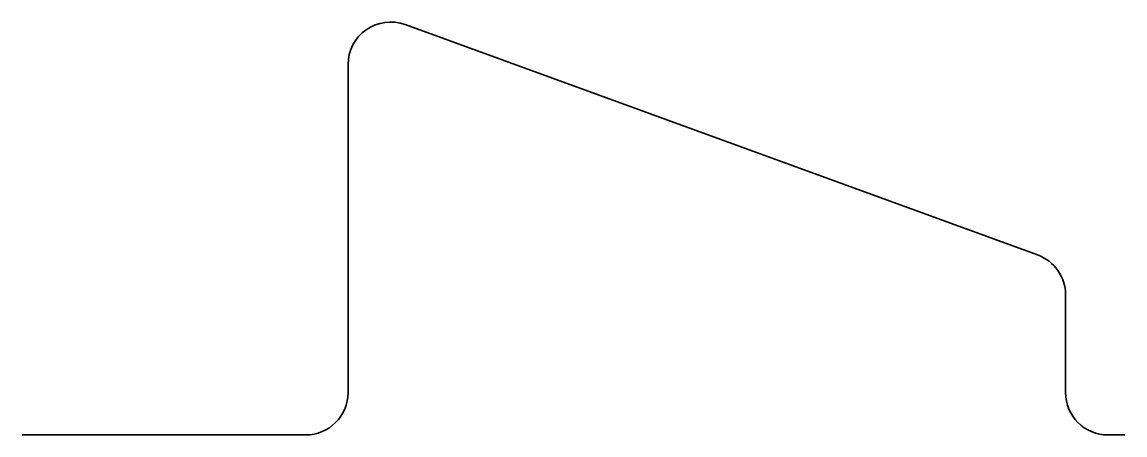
# Model space of a CAD drawing. Header units: millimetres. Extents: x -13 to 0, y 0 to 4.9.
import ezdxf

# ---------------------------------------------------------------- set-up
doc = ezdxf.new("R2010")
doc.units = ezdxf.units.MM
doc.layers.add('粗实线层', color=7, linetype='Continuous', lineweight=35)

msp = doc.modelspace()

# ---------------------------------------------------------------- linework, layer by layer
at = {"layer": '粗实线层', "color": 1}
for p, q in [((-1.029, 2.12), (-8.486, 4.834)), ((-9.157, 0.5), (-9.157, 4.364)), ((-0.7, 1.65), (-0.7, 0.5)), ((-9.657, 0), (-13, 0)), ((0, 0), (-0.2, 0))]:
    msp.add_line(p, q, dxfattribs=at)
for centre, start, end in [((-8.657, 4.364), 70, 180), ((-1.2, 1.65), 0, 70), ((-9.657, 0.5), 270, 0), ((-0.2, 0.5), 180, 270)]:
    msp.add_arc(centre, 0.5, start, end, dxfattribs=at)

doc.saveas('drawing.dxf')
